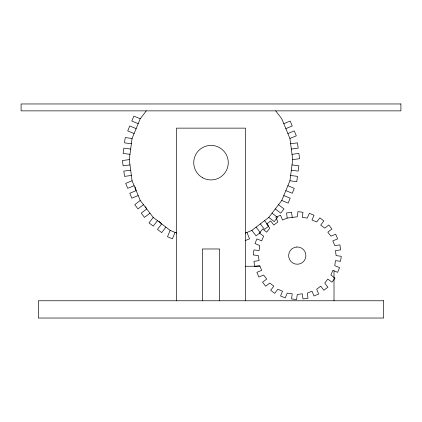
<?xml version="1.0" encoding="UTF-8"?>
<svg xmlns="http://www.w3.org/2000/svg" width="422" height="422" viewBox="0 0 422 422"><rect width="100%" height="100%" fill="white"/><g stroke="black" fill="none" stroke-linecap="round" stroke-linejoin="round"><path stroke-width="0.63" d="M176.712 233.108L170.14 230.386L153.218 217.399L140.231 200.476L132.07 180.769L129.285 159.616L132.07 138.469L140.231 118.761L146.286 110.87M245.287 233.108L251.86 230.386L268.782 217.399L281.769 200.476L289.93 180.769L292.715 159.616L289.93 138.469L281.769 118.761L275.714 110.87M170.14 230.386L167.502 236.763L172.429 238.805L175.072 232.427M153.218 217.399L149.013 222.879L153.244 226.123L157.448 220.648M165.909 227.142L161.705 232.617L157.475 229.373L161.679 223.892L158.962 221.175M140.231 200.476L134.755 204.681L137.999 208.911L143.48 204.707M149.974 213.168L144.493 217.372L141.249 213.142L146.724 208.937L145.442 206.717M132.07 180.769L125.687 183.412L127.729 188.339L134.112 185.696M283.811 123.688L290.188 121.045L292.23 125.972L285.847 128.615M138.189 195.55L131.812 198.192L129.77 193.265L136.153 190.623L135.156 186.909M287.888 133.542L294.271 130.899L296.313 135.826L289.93 138.469M287.213 218.09L282.529 220.031L280.551 215.246L275.867 217.188L277.845 221.972L273.825 225.058L270.671 220.949L266.651 224.035L269.8 228.144L266.715 232.169L262.605 229.014L259.519 233.034L263.629 236.188L261.687 240.872L256.903 238.889L254.962 243.573L259.746 245.557L259.087 250.584L253.954 249.908L253.29 254.935L258.428 255.611L259.087 260.638L253.954 261.313L254.614 266.34L259.746 265.665L261.687 270.349L256.903 272.332L258.844 277.017L263.629 275.033L266.715 279.053L262.605 282.207L265.675 286.243L269.8 283.078L273.825 286.163L270.671 290.273L274.696 293.359L277.845 289.249L282.529 291.191L280.551 295.975L285.235 297.916L287.213 293.132L292.24 293.791L291.565 298.929L296.592 299.588L297.267 294.456L302.294 293.791L302.97 298.929L307.997 298.264L307.322 293.132L312.006 291.191L313.989 295.975L318.673 294.034L316.69 289.249L320.709 286.163L323.864 290.273L327.889 287.187L324.734 283.078L327.82 279.053L331.929 282.207L335.015 278.182L330.906 275.033L332.847 270.349L337.632 272.332L339.573 267.648L334.788 265.665L335.448 260.638L340.586 261.313L341.245 256.286L336.112 255.611L335.448 250.584L340.586 249.908L339.921 244.881L334.788 245.557L332.847 240.872L337.632 238.889L335.69 234.205L330.906 236.188L327.82 232.169L331.929 229.014L328.843 224.989L324.734 228.144L320.709 225.058L323.864 220.949L319.844 217.863L316.69 221.972L312.006 220.031L313.989 215.246L309.305 213.305L307.322 218.09L302.294 217.43L302.97 212.292L297.943 211.633L297.267 216.766L287.213 218.09L286.538 212.957L291.565 212.292L292.24 217.43M245.193 240.619L249.571 238.805L246.928 232.427M129.285 159.616L122.438 160.518L123.134 165.809L129.981 164.907M290.626 143.754L297.473 142.852L298.169 148.143L291.322 149.045M130.678 170.193L123.831 171.095L124.527 176.38L131.374 175.478M292.019 154.331L298.866 153.429L299.562 158.714L292.715 159.616M245.525 266.245L259.947 266.245M132.07 138.469L125.223 137.567L124.527 142.852L131.374 143.754M292.019 164.907L298.866 165.809L298.169 171.095L291.322 170.193M130.678 149.045L123.831 148.143L123.134 153.429L129.981 154.331M290.626 175.478L297.473 176.38L296.777 181.671L289.93 180.769M140.231 118.761L133.853 116.119L131.812 121.045L138.189 123.688M287.888 185.696L294.271 188.339L292.23 193.265L285.847 190.623M136.153 128.615L129.77 125.972L127.729 130.899L134.112 133.542M283.811 195.55L290.188 198.192L288.147 203.119L281.769 200.476M278.52 204.707L284.001 208.911L280.751 213.142L275.276 208.937M272.026 213.168L277.507 217.372L274.258 221.603L268.782 217.399M264.552 220.648L268.756 226.123L264.525 229.373L260.321 223.892M256.091 227.142L260.295 232.617L256.059 235.866L251.86 230.386M334.013 270.803L334.013 300.77M245.525 300.77L245.525 128.135L176.475 128.135L176.475 300.77M219.63 300.77L219.63 248.98L202.37 248.98L202.37 300.77M296.582 247.007L294.377 247.477A8.63 8.63 0 0 0 291.117 261.666A8.63 8.63 0 0 0 305.359 258.623A8.63 8.63 0 0 0 296.582 247.007M400.9 103.965L21.1 103.965L21.1 110.87L400.9 110.87L400.9 103.965M383.635 300.77L38.365 300.77L38.365 318.035L383.635 318.035L383.635 300.77M202.37 177.615A17.265 17.265 0 0 0 228.265 162.66A17.265 17.265 0 0 0 202.37 147.711A17.265 17.265 0 0 0 202.37 177.615"/></g></svg>
